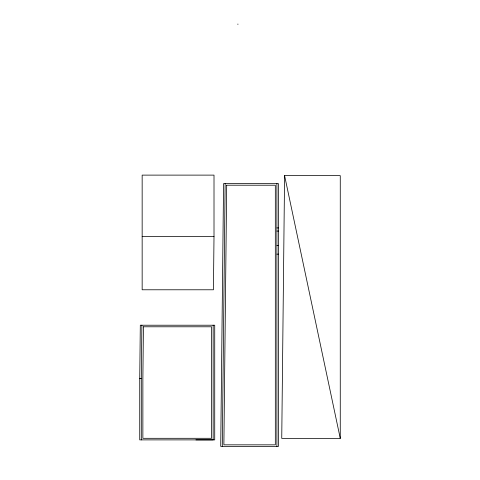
<?xml version="1.0" encoding="UTF-8"?>
<svg xmlns="http://www.w3.org/2000/svg" width="480" height="480" viewBox="0 0 480 480"><rect width="100%" height="100%" fill="white"/><g stroke="black" fill="none" stroke-linecap="round" stroke-linejoin="round"><path stroke-width="0.72" d="M141.882 325.218L140.31 325.2L139.734 378.57L139.734 439.884L214.722 439.884L214.722 325.218L141.882 325.218L141.3 378.588L141.3 439.884M195.906 439.884L213.156 439.884L213.156 325.218M214.008 236.412L213.432 289.782L142.158 289.782L142.158 175.116L214.008 175.116L214.008 236.412L142.158 236.412M222.294 446.406L225.138 183.63L278.466 183.66L278.466 446.406L220.722 446.388L223.572 183.612L225.138 183.63M284.586 175.614L281.742 438.39L340.266 438.39L340.266 175.644L284.586 175.614L340.266 438.39M237.9 24.474L237.906 24M276.9 227.928L278.466 227.928M276.9 231.066L278.466 231.066M276.9 245.388L278.466 245.388M276.9 254.142L278.466 254.142M276.9 183.66L276.9 446.406M143.43 326.784L142.872 378.594L142.872 438.318L211.59 438.3L211.59 326.784L143.43 326.784M226.692 185.202L223.878 444.84L275.328 444.84L275.328 185.226L226.692 185.202M141.3 378.588L139.734 378.588L141.3 378.588"/></g></svg>
